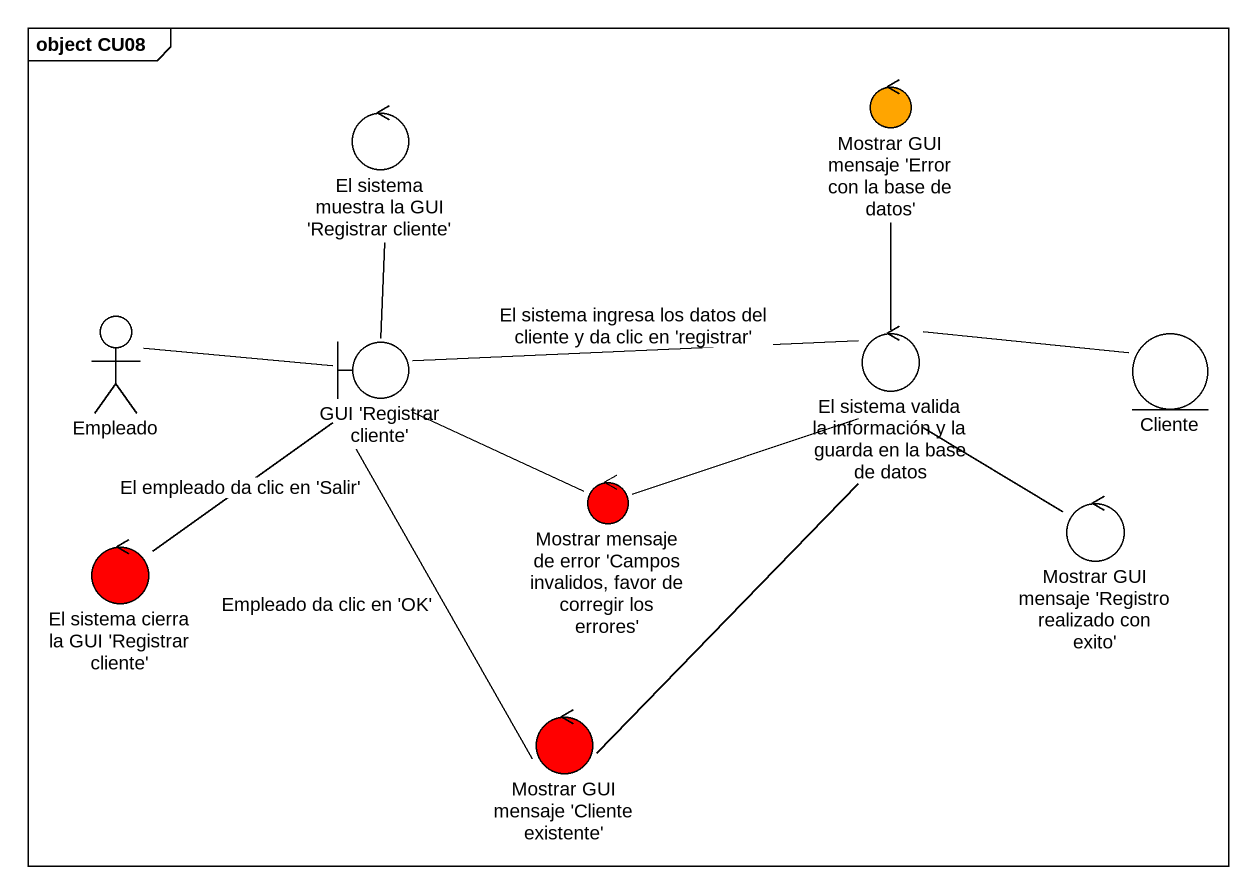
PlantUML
@startuml
mainframe object CU08
control "Mostrar GUI mensaje 'Error con la base de datos'" as Mostrar_GUI_mensaje_Error #FFA500
control "El sistema muestra la GUI 'Registrar cliente'" as El_sistema_muestra_la_GUI
actor Empleado
control "El sistema valida la información y la guarda en la base de datos" as El_sistema_valida_la
entity Cliente
boundary "GUI 'Registrar cliente'" as GUI_Registrar_cliente
control "Mostrar mensaje de error 'Campos invalidos, favor de corregir los errores'" as Mostrar_mensaje_de_error #FF0000
control "El sistema cierra la GUI 'Registrar cliente'" as El_sistema_cierra_la_GUI #FF0000
control "Mostrar GUI mensaje 'Registro realizado con exito'" as Mostrar_GUI_mensaje
control "Mostrar GUI mensaje 'Cliente existente'" as Mostrar_GUI_mensaje_Cliente #FF0000
El_sistema_muestra_la_GUI -- GUI_Registrar_cliente
Empleado -right- GUI_Registrar_cliente
El_sistema_valida_la -up- Mostrar_GUI_mensaje_Error
El_sistema_valida_la -right- Cliente
El_sistema_valida_la -left- Mostrar_mensaje_de_error
El_sistema_valida_la -- Mostrar_GUI_mensaje
El_sistema_valida_la -- Mostrar_GUI_mensaje_Cliente
GUI_Registrar_cliente -right- El_sistema_valida_la : El sistema ingresa los datos del cliente y da clic en 'registrar'
GUI_Registrar_cliente -- El_sistema_cierra_la_GUI : El empleado da clic en 'Salir'
Mostrar_mensaje_de_error -up- GUI_Registrar_cliente
Mostrar_GUI_mensaje_Cliente -up- GUI_Registrar_cliente : Empleado da clic en 'OK'
@enduml
